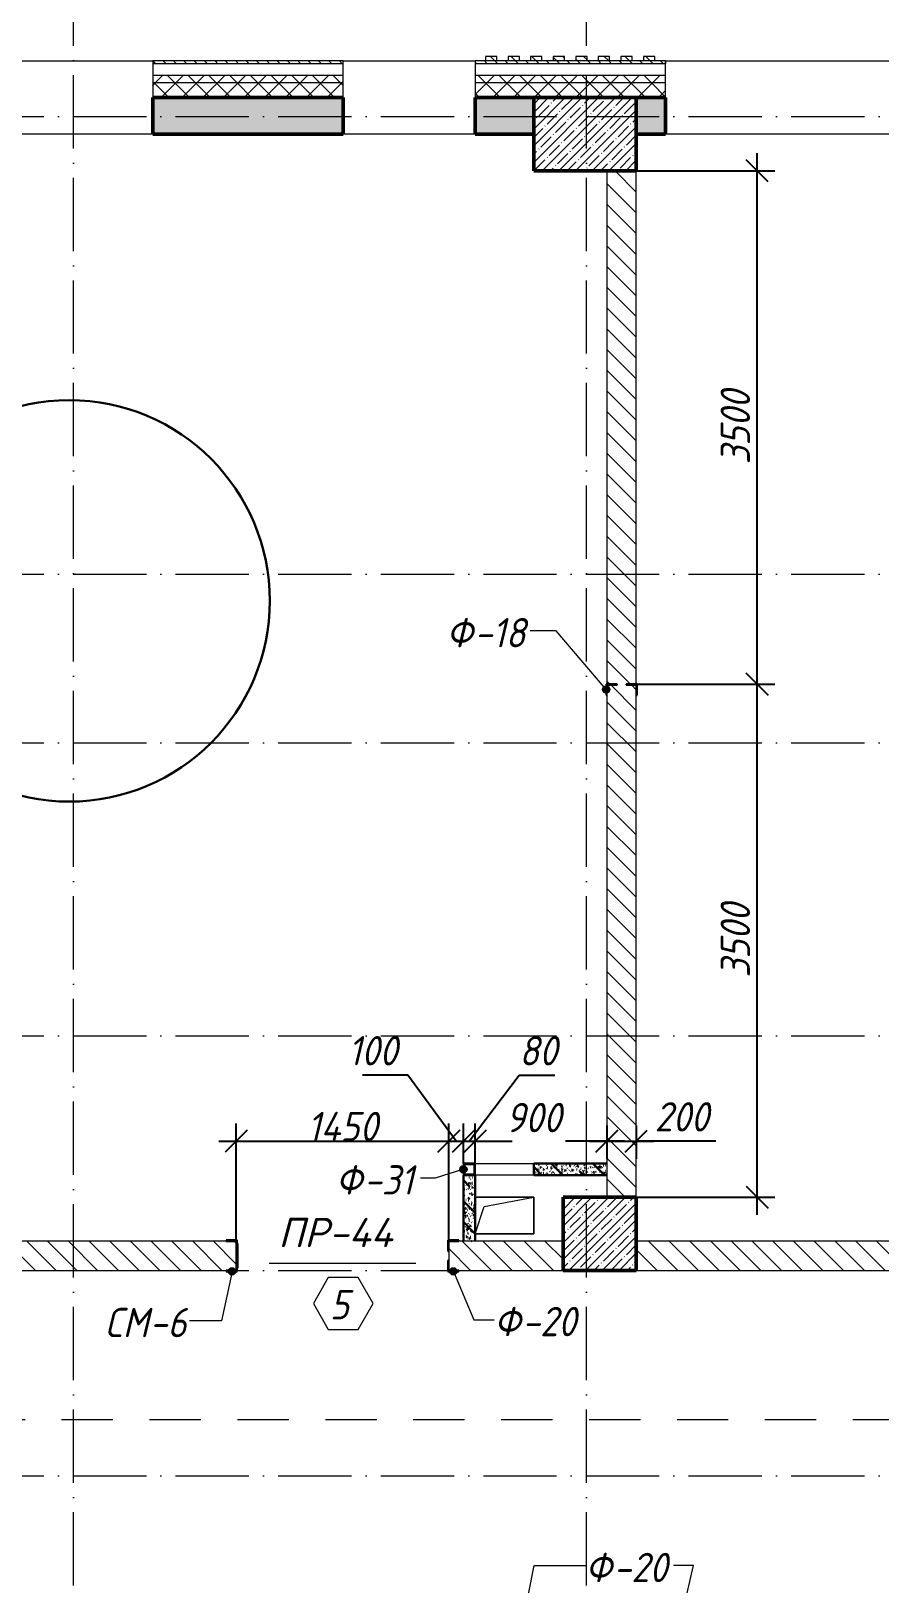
# Model space of a CAD drawing. Header units: millimetres. Extents: x -269418 to 201924, y -5890 to 98643.
# Drawn here: x 106919 to 112713, y 11262 to 21854 of the extents above; entities that cross this region are included whole.
import ezdxf

# ---------------------------------------------------------------- set-up
doc = ezdxf.new("R2010")
doc.units = ezdxf.units.MM
doc.linetypes.add('01 Штриховая _4 мм_', pattern=[600, 350, -250])
doc.linetypes.add('50_200_ШТРИХ_1Т_ш5_п1_п1_', pattern=[700, 500, -100, 0, -100])
for name, color, linetype, lineweight in [('0) ПГП', 1, 'Continuous', 30), ('A-ANNO-DIMS', 7, 'Continuous', 9), ('A-DETL', 7, 'Continuous', 9), ('A-DOOR-IDEN', 7, 'Continuous', 9), ('A-FLOR', 7, 'Continuous', 9), ('A-GENM', 7, 'Continuous', 9), ('A-GENM-1', 7, 'Continuous', 25), ('A-GENM-IDEN', 7, 'Continuous', 9), ('A-WALL', 7, 'Continuous', 5), ('A-WALL-1', 7, 'Continuous', 9), ('A-WALL-3', 7, 'Continuous', 50), ('A-WALL-FNSH-1', 7, 'Continuous', 9), ('A-WALL-PATT-2', 7, 'Continuous', 5), ('G-ANNO-SYMB-1', 7, '01 Штриховая _4 мм_', 9), ('I-WALL', 7, 'Continuous', 5), ('S-COLS', 7, 'Continuous', 9), ('S-COLS-1', 7, 'Continuous', 5), ('S-COLS-2', 7, 'Continuous', 50), ('Оси-1', 7, '50_200_ШТРИХ_1Т_ш5_п1_п1_', 9)]:
    doc.layers.add(name, color=color, linetype=linetype, lineweight=lineweight)
doc.layers.add('A-WALL-FNSH-2', color=7, linetype='Continuous', lineweight=13, true_color=0xce0000)
doc.layers.add('A-WALL-PATT-1', color=7, linetype='Continuous', lineweight=5, true_color=0xce0000)
doc.styles.add('ISOCPEUR_I_2', font='isocpeui.ttf', dxfattribs={"width": 0.9, "height": 200})
doc.styles.add('ISOCPEUR_I_4', font='isocpeui.ttf', dxfattribs={"height": 200})
doc.dimstyles.new('ISO-2_0_0_9К_СРЕДНИЙ', dxfattribs={"dimscale": 304.8, "dimtxt": 199.196235, "dimasz": 0.492126, "dimexe": 0.393701, "dimexo": 0, "dimgap": 0, "dimtad": 1, "dimdec": 0, "dimzin": 0, "dimdsep": 46, "dimtxsty": 'ISOCPEUR_I_2', "dimblk1": 'OBLIQUE', "dimblk2": 'OBLIQUE', "dimsah": 1, "dimcen": 0.09, "dimdle": 0.393701, "dimazin": 0, "dimtfac": 1, "dimtdec": 4, "dimtix": 1, "dimtmove": 2, "dimatfit": 3, "dimfxl": 1, "dimtvp": 1, "dimtolj": 1, "dimtzin": 0, "dimarcsym": 2})
doc.dimstyles.new('ISO-2_0_0_9К_СРЕДНИЙ_1', dxfattribs={"dimscale": 304.8, "dimtxt": 199.196235, "dimasz": 0.492126, "dimexe": 0.393701, "dimexo": 0, "dimgap": 0, "dimtad": 1, "dimdec": 0, "dimzin": 0, "dimdsep": 46, "dimtxsty": 'ISOCPEUR_I_2', "dimblk1": 'OBLIQUE', "dimblk2": 'OBLIQUE', "dimsah": 1, "dimcen": 0.09, "dimdle": 0.393701, "dimazin": 0, "dimtfac": 1, "dimtdec": 4, "dimtix": 1, "dimtmove": 1, "dimatfit": 3, "dimfxl": 1, "dimtvp": 1, "dimtolj": 1, "dimtzin": 0, "dimarcsym": 2})
doc.dimstyles.new('ISO-2_0_0_9К_СРЕДНИЙ_2', dxfattribs={"dimscale": 304.8, "dimtxt": 199.196235, "dimasz": 0.492126, "dimexe": 0.393701, "dimexo": 0, "dimgap": 0, "dimtad": 1, "dimdec": 0, "dimzin": 0, "dimdsep": 46, "dimtxsty": 'ISOCPEUR_I_2', "dimblk1": 'OBLIQUE', "dimblk2": 'OBLIQUE', "dimsah": 1, "dimcen": 0.09, "dimdle": 0.393701, "dimazin": 0, "dimtfac": 1, "dimtdec": 4, "dimtix": 1, "dimtmove": 0, "dimatfit": 3, "dimfxl": 1, "dimtvp": 1, "dimtolj": 1, "dimtzin": 0, "dimarcsym": 2})
doc.dimstyles.new('ISO-2_0_0_9К_СРЕДНИЙ_ФОН', dxfattribs={"dimscale": 304.8, "dimtxt": 199.196235, "dimasz": 0.492126, "dimexe": 0.393701, "dimexo": 0, "dimgap": 0.164042, "dimtad": 1, "dimdec": 0, "dimdsep": 46, "dimtxsty": 'ISOCPEUR_I_2', "dimblk1": 'OBLIQUE', "dimblk2": 'OBLIQUE', "dimsah": 1, "dimcen": 0.09, "dimdle": 0.393701, "dimazin": 0, "dimtfac": 1, "dimtdec": 4, "dimtix": 1, "dimtmove": 0, "dimatfit": 3, "dimfxl": 1, "dimtvp": 1, "dimtfill": 1, "dimtolj": 1, "dimtzin": 0, "dimarcsym": 2})
pattern_1 = [(135, (0, 0), (-70.71068, -70.71068), [])]
pattern_2 = [(135, (0, 0), (-35.35534, -35.35534), [])]
pattern_3 = [(45, (0, 0), (-70.71068, 70.71068), []), (135, (0, 0), (-70.71068, -70.71068), [])]
pattern_4 = [(50, (0, 0), (72.873764, -6.37607), [7.62, -83.82]), (355, (0, 0), (-14.09699, 76.422444), [6.096, -67.056]), (100.451, (6.07, -0.53), (58.776964, 70.04687), [6.476, -71.236]), (46.184, (0, 20.32), (108.43142, -16.817454), [11.43, -125.73]), (96.636, (9.04, 18.92), (94.961, 98.97089), [9.714, -106.854]), (351.184, (0, 20.32), (94.96227, 98.97018), [9.144, -100.584]), (21, (10.16, 15.24), (60.64565, -40.906537), [7.62, -83.82]), (326, (10.16, 15.24), (24.72083, 73.67493), [6.096, -67.056]), (71.451, (15.214, 11.83), (85.36689, 32.768737), [6.476, -71.236]), (37.5, (0, 0), (1.235525, 33.8224325), [3.353, -62.89, 3.353, -64.719, -67.31]), (37.5, (0, 0), (1.235525, 33.8224325), [-134.315, 3.353, -63.957]), (7.5, (0, 0), (26.728146, 40.072549), [3.353, -35.458, 3.353, -61.366, -25.654]), (7.5, (0, 0), (26.728146, 40.072549), [-103.53, 3.353, -22.301]), (327.5, (-22.657, 0), (54.2363175, -2.2921173), [3.353, -22.047, 3.353, -75.895, -105.156]), (327.5, (-22.657, 0), (54.2363175, -2.2921173), [-104.648, 3.353, -101.803]), (317.5, (-32.817, 0), (59.25158, 10.17014), [3.353, -29.667, 3.353, -49.276, -74.676]), (317.5, (-32.817, 0), (59.25158, 10.17014), [-85.649, 3.353, -71.323])]
pattern_5 = [(135, (0, 0), (-142.5612, -142.5612), []), (135, (142.56, 0), (-142.5612, -142.5612), [252.016, -50.403, 3.353, -47.05])]

# ---------------------------------------------------------------- blocks, each defined once
blk = doc.blocks.new('AR_Отверстие прямоугольное _в плите_ - AR_Отверстие прямоугольное _в плите_-24489373-АР1_1_Кладочный план 3 этажа')
at = {"layer": 'A-GENM'}
for p, q in [((200, 125), (-200, 125)), ((-137.5, 62.5), (200, 125)), ((200, -125), (200, 125)), ((-200, -125), (-137.5, 62.5)), ((-200, -125), (200, -125))]:
    blk.add_line(p, q, dxfattribs=at)
blk = doc.blocks.new('Колонна_Несущая_Прямоугольное сечение - Вн_ЖБ_500х500-29565349-АР1_1_Кладочный план 3 этажа')
at = {"layer": 'S-COLS-1'}
h = blk.add_hatch(dxfattribs=at)
h.set_pattern_fill('FP_88', color=256, style=0, pattern_type=2)
h.set_pattern_definition([(45, (-110800, -13650), (-57.024626, 57.024626), []), (45, (-110742.975, -13650), (-57.024626, 57.024626), [100.806, -20.161, 3.353, -16.808])])
h.paths.add_polyline_path([(-250, -250), (250, -250), (250, 250), (-250, 250)], flags=0)
at = {"layer": 'S-COLS-2'}
for p, q in [((250, 250), (-250, 250)), ((-250, 250), (-250, -250)), ((250, -250), (250, 250)), ((-250, -250), (250, -250))]:
    blk.add_line(p, q, dxfattribs=at)
blk = doc.blocks.new('Колонна_Несущая_Прямоугольное сечение - 700х500-V116-АР1_1_Кладочный план 3 этажа')
at = {"layer": 'S-COLS-1'}
h = blk.add_hatch(dxfattribs=at)
h.set_pattern_fill('FP_106', color=256, style=0, pattern_type=2)
h.set_pattern_definition([(45, (-110700, -21150), (-57.024626, 57.024626), []), (45, (-110642.975, -21150), (-57.024626, 57.024626), [100.806, -20.161, 3.353, -16.808])])
h.paths.add_polyline_path([(-350, -250), (350, -250), (350, 250), (-350, 250), (-350, -198)], flags=0)
at = {"layer": 'S-COLS-2'}
for p, q in [((350, 250), (-350, 250)), ((-350, 250), (-350, -250)), ((350, -250), (350, 250)), ((-350, -250), (350, -250))]:
    blk.add_line(p, q, dxfattribs=at)
blk = doc.blocks.new('Фахверк_СКБ_Уголок_Тип 2 - СМ-6_200х2180 h-30007491-АР1_1_Кладочный план 3 этажа')
at = {"layer": 'A-GENM-1'}
for p, q in [((125, 156), (125, 81)), ((200, 156), (125, 156)), ((131, 81), (131, 150)), ((131, 150), (200, 150)), ((200, 150), (200, 156)), ((125, 81), (131, 81)), ((131, 19), (125, 19)), ((125, 19), (125, -56)), ((131, -50), (131, 19)), ((125, -56), (200, -56)), ((200, -50), (131, -50)), ((200, -56), (200, -50))]:
    blk.add_line(p, q, dxfattribs=at)
blk = doc.blocks.new('Стойка_Влож_Полоса боковая - Полоса-27101091-АР1_1_Кладочный план 3 этажа')
at = {"layer": 'A-GENM'}
for p, q in [((-5, 85), (0, 85)), ((-5, -85), (-5, 85)), ((0, 31), (0, -31)), ((0, -85), (-5, -85))]:
    blk.add_line(p, q, dxfattribs=at)
blk = doc.blocks.new('Фахверк_СКБ_Уголок - Ф-20_200х3960 h-28533880-АР1_1_Кладочный план 3 этажа')
at = {"layer": 'A-GENM-1'}
for p, q in [((200, 156), (125, 156)), ((125, 156), (125, 81)), ((131, 81), (131, 150)), ((131, 150), (200, 150)), ((200, 150), (200, 156)), ((125, 81), (131, 81)), ((131, 19), (125, 19)), ((125, 19), (125, -56)), ((131, -50), (131, 19)), ((125, -56), (200, -56)), ((200, -50), (131, -50)), ((200, -56), (200, -50))]:
    blk.add_line(p, q, dxfattribs=at)
blk = doc.blocks.new('Фахверк_СКБ_Уголок - Ф-18_200х3550 h-29129020-АР1_1_Кладочный план 3 этажа')
at = {"layer": 'A-GENM-1'}
for p, q in [((200, 156), (125, 156)), ((125, 156), (125, 81)), ((131, 81), (131, 150)), ((131, 150), (200, 150)), ((200, 150), (200, 156)), ((125, 81), (131, 81)), ((131, 19), (125, 19)), ((125, 19), (125, -56)), ((131, -50), (131, 19)), ((125, -56), (200, -56)), ((200, -50), (131, -50)), ((200, -56), (200, -50))]:
    blk.add_line(p, q, dxfattribs=at)
blk = doc.blocks.new('154_Фахверк_СКБ_Колонна - Ф-31_80х80 _h_3960_-33058802-АР1_1_Кладочный план 3 этажа')
at = {"layer": 'A-GENM-1'}
for p, q in [((205, 40), (125, 40)), ((125, 40), (125, -40)), ((200, 35), (130, 35)), ((130, 35), (130, -35)), ((130, -35), (130, 35)), ((130, 35), (200, 35)), ((200, -35), (200, 35)), ((200, 35), (200, -35)), ((205, -40), (205, 40)), ((125, -40), (205, -40)), ((130, -35), (200, -35)), ((200, -35), (130, -35))]:
    blk.add_line(p, q, dxfattribs=at)
blk = doc.blocks.new('_Oblique')
at = {"color": 0, "linetype": 'ByBlock', "lineweight": -2}
blk.add_line((-0.5, -0.5), (0.5, 0.5), dxfattribs=at)
blk = doc.blocks.new('DIMBLOCK112-АР1_1_Кладочный план 3 этажа')
at = {"layer": 'A-ANNO-DIMS', "color": 0, "lineweight": -2, "transparency": 16777216}
for p, q in [((108320, 13608), (108320, 14402)), ((109770, 13608), (109770, 14402)), ((108200, 14282), (109890, 14282))]:
    blk.add_line(p, q, dxfattribs=at)
at = {"layer": 'Defpoints', "color": 0, "transparency": 16777216}
for p in [(109770, 14282), (108320, 13608), (109770, 13608)]:
    blk.add_point(p, dxfattribs=at)
at = {"layer": 'A-ANNO-DIMS', "color": 0, "lineweight": -2, "transparency": 16777216, "xscale": 150, "yscale": 150, "zscale": 150, "rotation": 180}
blk.add_blockref('_Oblique', (108320, 14282), dxfattribs=at)
at = {"layer": 'A-ANNO-DIMS', "color": 0, "lineweight": -2, "transparency": 16777216, "xscale": 150, "yscale": 150, "zscale": 150}
blk.add_blockref('_Oblique', (109770, 14282), dxfattribs=at)
at = {"layer": 'A-ANNO-DIMS', "color": 0, "transparency": 16777216, "insert": (109045, 14382), "char_height": 200, "width": 579.2, "attachment_point": 5, "style": 'ISOCPEUR_I_2'}
blk.add_mtext('\\A1;1450', dxfattribs=at)
blk = doc.blocks.new('DIMBLOCK113-АР1_1_Кладочный план 3 этажа')
at = {"layer": 'A-ANNO-DIMS', "color": 0, "lineweight": -2, "transparency": 16777216}
for p, q in [((109492, 14733), (109181, 14733)), ((109820, 14282), (109492, 14733)), ((109770, 13608), (109770, 14402)), ((109870, 14130), (109870, 14402)), ((109650, 14282), (109990, 14282))]:
    blk.add_line(p, q, dxfattribs=at)
at = {"layer": 'Defpoints', "color": 0, "transparency": 16777216}
for p in [(109870, 14282), (109870, 14130), (109770, 13608)]:
    blk.add_point(p, dxfattribs=at)
at = {"layer": 'A-ANNO-DIMS', "color": 0, "lineweight": -2, "transparency": 16777216, "xscale": 150, "yscale": 150, "zscale": 150, "rotation": 180}
blk.add_blockref('_Oblique', (109770, 14282), dxfattribs=at)
at = {"layer": 'A-ANNO-DIMS', "color": 0, "lineweight": -2, "transparency": 16777216, "xscale": 150, "yscale": 150, "zscale": 150}
blk.add_blockref('_Oblique', (109870, 14282), dxfattribs=at)
at = {"layer": 'A-ANNO-DIMS', "color": 0, "transparency": 16777216, "insert": (109083, 14999), "char_height": 200, "width": 409.12, "attachment_point": 1, "line_spacing_factor": 1.149209, "style": 'ISOCPEUR_I_2'}
blk.add_mtext('\\A1;100', dxfattribs=at)
blk = doc.blocks.new('DIMBLOCK114-АР1_1_Кладочный план 3 этажа')
at = {"layer": 'A-ANNO-DIMS', "color": 0, "lineweight": -2, "transparency": 16777216}
for p, q in [((109910, 14282), (110251, 14733)), ((110251, 14733), (110495, 14733)), ((109870, 14130), (109870, 14402)), ((109950, 14131), (109950, 14402)), ((109750, 14282), (110070, 14282))]:
    blk.add_line(p, q, dxfattribs=at)
at = {"layer": 'Defpoints', "color": 0, "transparency": 16777216}
for p in [(109950, 14282), (109870, 14130), (109950, 14131)]:
    blk.add_point(p, dxfattribs=at)
at = {"layer": 'A-ANNO-DIMS', "color": 0, "lineweight": -2, "transparency": 16777216, "xscale": 150, "yscale": 150, "zscale": 150, "rotation": 180}
blk.add_blockref('_Oblique', (109870, 14282), dxfattribs=at)
at = {"layer": 'A-ANNO-DIMS', "color": 0, "lineweight": -2, "transparency": 16777216, "xscale": 150, "yscale": 150, "zscale": 150}
blk.add_blockref('_Oblique', (109950, 14282), dxfattribs=at)
at = {"layer": 'A-ANNO-DIMS', "color": 0, "transparency": 16777216, "insert": (110251, 14999), "char_height": 200, "width": 303.39, "attachment_point": 1, "line_spacing_factor": 1.149209, "style": 'ISOCPEUR_I_2'}
blk.add_mtext('\\A1;80', dxfattribs=at)
blk = doc.blocks.new('DIMBLOCK115-АР1_1_Кладочный план 3 этажа')
at = {"layer": 'A-ANNO-DIMS', "color": 0, "lineweight": -2, "transparency": 16777216}
for p, q in [((109950, 14131), (109950, 14402)), ((110850, 14388), (110850, 14162)), ((109830, 14282), (110204, 14282)), ((110970, 14282), (110568, 14282))]:
    blk.add_line(p, q, dxfattribs=at)
at = {"layer": 'Defpoints', "color": 0, "transparency": 16777216}
for p in [(110850, 14388), (110850, 14282), (109950, 14131)]:
    blk.add_point(p, dxfattribs=at)
at = {"layer": 'A-ANNO-DIMS', "color": 0, "lineweight": -2, "transparency": 16777216, "xscale": 150, "yscale": 150, "zscale": 150, "rotation": 180}
blk.add_blockref('_Oblique', (109950, 14282), dxfattribs=at)
at = {"layer": 'A-ANNO-DIMS', "color": 0, "lineweight": -2, "transparency": 16777216, "xscale": 150, "yscale": 150, "zscale": 150}
blk.add_blockref('_Oblique', (110850, 14282), dxfattribs=at)
at = {"layer": 'A-ANNO-DIMS', "color": 0, "transparency": 16777216, "insert": (110159, 14543), "char_height": 200, "width": 455.09, "attachment_point": 1, "line_spacing_factor": 1.149209, "style": 'ISOCPEUR_I_2'}
blk.add_mtext('\\A1;900', dxfattribs=at)
blk = doc.blocks.new('DIMBLOCK116-АР1_1_Кладочный план 3 этажа')
at = {"layer": 'A-ANNO-DIMS', "color": 0, "lineweight": -2, "transparency": 16777216}
for p, q in [((110850, 14388), (110850, 14162)), ((111050, 14388), (111050, 14162)), ((110730, 14282), (111170, 14282)), ((111594, 14282), (111050, 14282))]:
    blk.add_line(p, q, dxfattribs=at)
at = {"layer": 'Defpoints', "color": 0, "transparency": 16777216}
for p in [(110850, 14388), (111050, 14388), (111050, 14282)]:
    blk.add_point(p, dxfattribs=at)
at = {"layer": 'A-ANNO-DIMS', "color": 0, "lineweight": -2, "transparency": 16777216, "xscale": 150, "yscale": 150, "zscale": 150, "rotation": 180}
blk.add_blockref('_Oblique', (110850, 14282), dxfattribs=at)
at = {"layer": 'A-ANNO-DIMS', "color": 0, "lineweight": -2, "transparency": 16777216, "xscale": 150, "yscale": 150, "zscale": 150}
blk.add_blockref('_Oblique', (111050, 14282), dxfattribs=at)
at = {"layer": 'A-ANNO-DIMS', "color": 0, "transparency": 16777216, "insert": (111175, 14548), "char_height": 200, "width": 455.09, "attachment_point": 1, "line_spacing_factor": 1.149209, "style": 'ISOCPEUR_I_2'}
blk.add_mtext('\\A1;200', dxfattribs=at)
blk = doc.blocks.new('AAR_СКБ_Марка_Двери_Перемычка и проем - Марка перемычки и проема-25306769-АР1_1_Кладочный план 3 этажа')
at = {"layer": 'A-DOOR-IDEN'}
for p, q in [((-5, 0), (5, 0)), ((-0.97, -0.98), (-1.99, -2.75)), ((1.07, -0.98), (-0.97, -0.98)), ((2.09, -2.75), (1.07, -0.98)), ((-1.99, -2.75), (-0.97, -4.51)), ((1.07, -4.51), (2.09, -2.75)), ((-0.97, -4.51), (1.07, -4.51))]:
    blk.add_line(p, q, dxfattribs=at)
blk = doc.blocks.new('DIMBLOCK467-АР1_1_Кладочный план 3 этажа')
at = {"layer": 'A-ANNO-DIMS', "color": 0, "lineweight": -2, "transparency": 16777216}
for p, q in [((111876, 13780), (111876, 17520)), ((111056, 17400), (111996, 17400)), ((111050, 13900), (111996, 13900))]:
    blk.add_line(p, q, dxfattribs=at)
at = {"layer": 'Defpoints', "color": 0, "transparency": 16777216}
for p in [(111056, 17400), (111876, 17400), (111050, 13900)]:
    blk.add_point(p, dxfattribs=at)
at = {"layer": 'A-ANNO-DIMS', "color": 0, "lineweight": -2, "transparency": 16777216, "xscale": 150, "yscale": 150, "zscale": 150}
for p, rotation in [((111876, 17400), 90), ((111876, 13900), 270)]:
    blk.add_blockref('_Oblique', p, dxfattribs=dict(at, rotation=rotation))
at = {"layer": 'A-ANNO-DIMS', "color": 0, "transparency": 16777216, "insert": (111726, 15650), "char_height": 200, "width": 606.78, "attachment_point": 5, "rotation": 90, "style": 'ISOCPEUR_I_2', "bg_fill": 3, "box_fill_scale": 1.1, "bg_fill_color": 256, "bg_fill_true_color": 13158600, "bg_fill_transparency": 0}
blk.add_mtext('\\A1;3500', dxfattribs=at)
blk = doc.blocks.new('DIMBLOCK468-АР1_1_Кладочный план 3 этажа')
at = {"layer": 'A-ANNO-DIMS', "color": 0, "lineweight": -2, "transparency": 16777216}
for p, q in [((111876, 17280), (111876, 21020)), ((111050, 20900), (111996, 20900)), ((111056, 17400), (111996, 17400))]:
    blk.add_line(p, q, dxfattribs=at)
at = {"layer": 'Defpoints', "color": 0, "transparency": 16777216}
for p in [(111050, 20900), (111876, 20900), (111056, 17400)]:
    blk.add_point(p, dxfattribs=at)
at = {"layer": 'A-ANNO-DIMS', "color": 0, "lineweight": -2, "transparency": 16777216, "xscale": 150, "yscale": 150, "zscale": 150}
for p, rotation in [((111876, 20900), 90), ((111876, 17400), 270)]:
    blk.add_blockref('_Oblique', p, dxfattribs=dict(at, rotation=rotation))
at = {"layer": 'A-ANNO-DIMS', "color": 0, "transparency": 16777216, "insert": (111726, 19150), "char_height": 200, "width": 606.78, "attachment_point": 5, "rotation": 90, "style": 'ISOCPEUR_I_2', "bg_fill": 3, "box_fill_scale": 1.1, "bg_fill_color": 256, "bg_fill_true_color": 13158600, "bg_fill_transparency": 0}
blk.add_mtext('\\A1;3500', dxfattribs=at)

msp = doc.modelspace()

# ---------------------------------------------------------------- hatches: boundary and pattern name
at = {"layer": '0) ПГП'}
h = msp.add_hatch(dxfattribs=at)
h.set_pattern_fill('FP_6', color=256, style=0, pattern_type=2)
h.set_pattern_definition(pattern_4)
h.paths.add_polyline_path([(110850, 14050), (110850, 14130), (110350, 14130), (110350, 14050)], flags=0)
h = msp.add_hatch(dxfattribs=at)
h.set_pattern_fill('FP_7', color=256, style=0, pattern_type=2)
h.set_pattern_definition(pattern_5)
h.paths.add_polyline_path([(110850, 14050), (110850, 14130), (110350, 14130), (110350, 14050)], flags=0)
h = msp.add_hatch(dxfattribs=at)
h.set_pattern_fill('FP_6', color=256, style=0, pattern_type=2)
h.set_pattern_definition(pattern_4)
h.paths.add_polyline_path([(109945, 13600), (109950, 13600), (109950, 14050), (109870, 14050), (109870, 13600), (109875, 13600)], flags=0)
h = msp.add_hatch(dxfattribs=at)
h.set_pattern_fill('FP_7', color=256, style=0, pattern_type=2)
h.set_pattern_definition(pattern_5)
h.paths.add_polyline_path([(109945, 13600), (109950, 13600), (109950, 14050), (109870, 14050), (109870, 13600), (109875, 13600)], flags=0)
at = {"layer": 'A-GENM-IDEN'}
h = msp.add_hatch(color=256, dxfattribs=at)
edge = h.paths.add_edge_path(flags=0)
edge.add_arc((110844, 17362.5), 25, 0, 360)
h = msp.add_hatch(color=256, dxfattribs=at)
edge = h.paths.add_edge_path(flags=0)
edge.add_arc((109870, 14090), 25, 0, 360)
h = msp.add_hatch(color=256, dxfattribs=at)
edge = h.paths.add_edge_path(flags=0)
edge.add_arc((108291, 13394), 25, 0, 360)
h = msp.add_hatch(color=256, dxfattribs=at)
edge = h.paths.add_edge_path(flags=0)
edge.add_arc((109801.5, 13394), 25, 0, 360)
at = {"layer": 'A-WALL-PATT-1'}
h = msp.add_hatch(dxfattribs=at)
h.set_pattern_fill('FP_1', color=256, style=0, pattern_type=2)
h.set_pattern_definition(pattern_1)
h.paths.add_polyline_path([(111050, 13900), (111050, 17394), (110981, 17394), (110981, 17400), (111050, 17400), (111050, 20900), (110850, 20900), (110850, 17400), (110919, 17400), (110919, 17394), (110850, 17394), (110850, 13900)], flags=0)
h = msp.add_hatch(dxfattribs=at)
h.set_pattern_fill('FP_1', color=256, style=0, pattern_type=2)
h.set_pattern_definition(pattern_1)
h.paths.add_polyline_path([(110550, 13400), (110550, 13600), (109770, 13600), (109770, 13400), (109954.4, 13400)], flags=0)
h.paths.add_polyline_path([(108251, 13400), (108320, 13400), (108320, 13600), (106050, 13600), (106050, 13400), (107246.7, 13400)], flags=0)
h = msp.add_hatch(dxfattribs=at)
h.set_pattern_fill('FP_1', color=256, style=0, pattern_type=2)
h.set_pattern_definition(pattern_1)
h.paths.add_polyline_path([(111050, 13400), (115600, 13400), (115600, 13600), (111050, 13600)], flags=0)
at = {"layer": 'A-WALL-PATT-2'}
h = msp.add_hatch(dxfattribs=at)
h.set_pattern_fill('FP_3', color=256, style=0, pattern_type=2)
h.set_pattern_definition(pattern_2)
h.paths.add_polyline_path([(120785.2, 21630), (125330, 21630), (125330, 21650), (120150.2, 21650), (120150.2, 21630)], flags=0)
h.paths.add_polyline_path([(113550, 21630), (114700.4, 21630), (114700.4, 21650), (113550, 21650)], flags=0)
h.paths.add_polyline_path([(106849.8, 21630), (106850.4, 21630), (106849.8, 21650)], flags=0)
h.paths.add_polyline_path([(104650.2, 21630), (104650.2, 21650), (103450, 21650), (103450, 21630), (104539, 21630)], flags=0)
h.paths.add_polyline_path([(109050.4, 21630), (109050.4, 21650), (107750.4, 21650), (107750.4, 21630)], flags=0)
h.paths.add_polyline_path([(101150, 21630), (101150, 21650), (96590, 21650), (96590, 21630)], flags=0)
h = msp.add_hatch(dxfattribs=at)
h.set_pattern_fill('FP_3', color=256, style=0, pattern_type=2)
h.set_pattern_definition(pattern_2)
h.paths.add_polyline_path([(109950.4, 21630), (111249.8, 21630), (111249.8, 21650), (109950.4, 21650)], flags=0)
h.paths.add_polyline_path([(119250, 21630), (119250, 21650), (117900.4, 21650), (117900.4, 21630), (118077.5, 21630)], flags=0)
h = msp.add_hatch(dxfattribs=at)
h.set_pattern_fill('FP_3', color=256, style=0, pattern_type=2)
h.set_pattern_definition(pattern_2)
h.paths.add_polyline_path([(111099, 21650), (111176, 21650), (111176, 21680), (111099, 21680)], flags=0)
h.paths.add_polyline_path([(110560, 21650), (110560, 21680), (110483, 21680), (110483, 21650)], flags=0)
h.paths.add_polyline_path([(110637, 21650), (110714, 21650), (110714, 21680), (110637, 21680)], flags=0)
h.paths.add_polyline_path([(110252, 21650), (110252, 21680), (110175, 21680), (110175, 21650)], flags=0)
h.paths.add_polyline_path([(110329, 21650), (110406, 21650), (110406, 21680), (110329, 21680)], flags=0)
h.paths.add_polyline_path([(110791, 21650), (110868, 21650), (110868, 21680), (110791, 21680)], flags=0)
h.paths.add_polyline_path([(110021, 21650), (110098, 21650), (110098, 21680), (110021, 21680)], flags=0)
h.paths.add_polyline_path([(110945, 21650), (111022, 21650), (111022, 21680), (110945, 21680)], flags=0)
h = msp.add_hatch(dxfattribs=at)
h.set_pattern_fill('FP_2', color=256, style=0, pattern_type=2)
h.set_pattern_definition(pattern_3)
h.paths.add_polyline_path([(113550, 21500), (114700.4, 21500), (114700.4, 21550), (113550, 21550)], flags=0)
h.paths.add_polyline_path([(125230, 21500), (125230, 21550), (120150.2, 21550), (120150.2, 21500), (125180, 21500)], flags=0)
h.paths.add_polyline_path([(107750.4, 21500), (109050.4, 21500), (109050.4, 21550), (107750.4, 21550)], flags=0)
h.paths.add_polyline_path([(96590, 21500), (101150, 21500), (101150, 21550), (96590, 21550)], flags=0)
h.paths.add_polyline_path([(103450, 21500), (104650.2, 21500), (104650.2, 21550), (103450, 21550)], flags=0)
h = msp.add_hatch(dxfattribs=at)
h.set_pattern_fill('FP_2', color=256, style=0, pattern_type=2)
h.set_pattern_definition(pattern_3)
h.paths.add_polyline_path([(117900.4, 21500), (119250, 21500), (119250, 21550), (117900.4, 21550)], flags=0)
h.paths.add_polyline_path([(111249.8, 21500), (111249.8, 21550), (109950.4, 21550), (109950.4, 21500), (109954.4, 21500)], flags=0)
h = msp.add_hatch(dxfattribs=at)
h.set_pattern_fill('FP_2', color=256, style=0, pattern_type=2)
h.set_pattern_definition(pattern_3)
h.paths.add_polyline_path([(125180, 21400), (125180, 21500), (120150.2, 21500), (120150.2, 21400), (125080, 21400)], flags=0)
h.paths.add_polyline_path([(113550, 21400), (114700.4, 21400), (114700.4, 21500), (113550, 21500)], flags=0)
h.paths.add_polyline_path([(119250, 21400), (119250.2, 21400), (119250, 21500)], flags=0)
h.paths.add_polyline_path([(109050.4, 21400), (109050.4, 21500), (107750.4, 21500), (107750.4, 21400)], flags=0)
h.paths.add_polyline_path([(106849.8, 21400), (106850.4, 21400), (106849.8, 21500)], flags=0)
h.paths.add_polyline_path([(104539, 21400), (104581.2, 21400), (104581.2, 21406), (104650.2, 21406), (104650.2, 21500), (103450, 21500), (103450.5, 21406), (103519, 21405.7), (103519, 21400)], flags=0)
h.paths.add_polyline_path([(100580, 21400), (101081, 21400), (101081, 21406), (101150, 21406), (101150, 21500), (96590, 21500), (96590, 21400)], flags=0)
h = msp.add_hatch(dxfattribs=at)
h.set_pattern_fill('FP_4', color=256, style=0, pattern_type=2)
h.set_pattern_definition([(45, (0, 0), (-57.024626, 57.024626), []), (45, (57.025, 0), (-57.024626, 57.024626), [100.806, -20.161, 3.353, -16.808])])
h.paths.add_polyline_path([(117000.4, 21150), (117000.2, 21400), (116100.4, 21400), (116100.4, 21150), (116723.7, 21150)], flags=0)
h.paths.add_polyline_path([(113550, 21150), (114700.4, 21150), (114700.4, 21400), (113550, 21400)], flags=0)
h.paths.add_polyline_path([(121040, 21150), (121040, 21400), (120850, 21400), (120850, 21150)], flags=0)
h.paths.add_polyline_path([(119250.2, 21150), (119250, 21400), (117900.4, 21400), (117900.4, 21150), (118077.5, 21150)], flags=0)
h.paths.add_polyline_path([(110350, 21150), (110350, 21400), (109950.4, 21400), (109950.4, 21150), (109954.4, 21150)], flags=0)
h.paths.add_polyline_path([(111050, 21150), (111250, 21150), (111249.8, 21400), (111050, 21400), (111050, 21361.6)], flags=0)
h.paths.add_polyline_path([(106850.4, 21150), (106849.8, 21400), (106050, 21400), (106050, 21150)], flags=0)
h.paths.add_polyline_path([(109050.4, 21150), (109050.4, 21400), (107750.4, 21400), (107750.4, 21150)], flags=0)
h = msp.add_hatch(dxfattribs=at)
h.set_pattern_fill('FP_2', color=256, style=0, pattern_type=2)
h.set_pattern_definition(pattern_3)
h.paths.add_polyline_path([(118077.5, 21400), (119250, 21400), (119250, 21500), (117900.4, 21500), (117900.4, 21400)], flags=0)
h.paths.add_polyline_path([(109954.4, 21400), (111249.8, 21400), (111249.8, 21500), (109950.4, 21500), (109950.4, 21400)], flags=0)

# ---------------------------------------------------------------- linework, layer by layer
at = {"color": 1, "lineweight": 30}
msp.add_circle((107179.4, 17967.4), 1369.4, dxfattribs=at)
at = {"layer": '0) ПГП'}
for p, q in [((110850, 14130), (110350, 14130)), ((110350, 14130), (110350, 14050)), ((109870, 14050), (109870, 13600)), ((109950, 13600), (109950, 14050)), ((110350, 14050), (110850, 14050))]:
    msp.add_line(p, q, dxfattribs=at)
at = {"layer": 'A-DETL'}
for p, q in [((109050.4, 21550), (107750.4, 21550)), ((111250, 21550), (109950.4, 21550))]:
    msp.add_line(p, q, dxfattribs=at)
at = {"layer": 'A-FLOR'}
for p, q in [((109950, 13900), (110350, 13900)), ((110350, 13900), (110350, 13650)), ((110350, 13650), (109950, 13650))]:
    msp.add_line(p, q, dxfattribs=at)
at = {"layer": 'A-GENM-IDEN'}
for p, q in [((110503.6, 17762.7), (110325.7, 17762.7)), ((110844, 17362.5), (110503.6, 17762.7)), ((109870, 14090), (109678.2, 14030.3)), ((109678.2, 14030.3), (109577.1, 14030.3)), ((108291, 13394), (108220, 13057.3)), ((109801.5, 13394), (109940.8, 13064.1)), ((108220, 13057.3), (108001.2, 13057.3)), ((109940.8, 13064.1), (110080.1, 13064.1)), ((110198.5, 10606), (110352.4, 11386.7)), ((110352.4, 11386.7), (110702.8, 11386.7)), ((111261.5, 10606), (111439.7, 11386.7)), ((111439.7, 11386.7), (111304.2, 11386.7))]:
    msp.add_line(p, q, dxfattribs=at)
for centre in [(110844, 17362.5), (109870, 14090), (108291, 13394), (109801.5, 13394)]:
    msp.add_circle(centre, 25, dxfattribs=at)
at = {"layer": 'A-WALL'}
for p, q in [((109050.4, 21630), (107750.4, 21630)), ((111250, 21630), (109950.4, 21630)), ((111249.8, 21650), (111249.8, 21630)), ((109050.4, 21500), (107750.4, 21500)), ((111250, 21500), (109950.4, 21500))]:
    msp.add_line(p, q, dxfattribs=at)
at = {"layer": 'A-WALL-1'}
for p, q in [((106850.4, 21650), (107750.4, 21650)), ((107750.4, 21630), (107750.4, 21400)), ((109050.4, 21650), (109950.4, 21650)), ((109050.4, 21400), (109050.4, 21630)), ((109950.4, 21630), (109950.4, 21400)), ((111250, 21400), (111250, 21650)), ((111250, 21650), (113550, 21650))]:
    msp.add_line(p, q, dxfattribs=at)
at = {"layer": 'A-WALL-3'}
for p, q in [((107750.4, 21400), (107750.4, 21150)), ((109050.4, 21400), (107750.4, 21400)), ((109050.4, 21150), (109050.4, 21400)), ((110350, 21400), (109950.4, 21400)), ((109950.4, 21400), (109950.4, 21150)), ((111250, 21400), (111050, 21400)), ((111250, 21150), (111250, 21400)), ((107750.4, 21150), (109050.4, 21150)), ((109950.4, 21150), (110350, 21150)), ((111050, 21150), (111250, 21150))]:
    msp.add_line(p, q, dxfattribs=at)
at = {"layer": 'A-WALL-FNSH-1'}
for p, q in [((109050.4, 21650), (107750.4, 21650)), ((107750.4, 21650), (107750.4, 21630)), ((109050.4, 21630), (109050.4, 21650)), ((111250, 21650), (109950.4, 21650)), ((109950.4, 21650), (109950.4, 21630)), ((110098, 21680), (110021, 21680)), ((110021, 21680), (110021, 21650)), ((110098, 21650), (110098, 21680)), ((110252, 21680), (110175, 21680)), ((110175, 21680), (110175, 21650)), ((110252, 21650), (110252, 21680)), ((110406, 21680), (110329, 21680)), ((110329, 21680), (110329, 21650)), ((110406, 21650), (110406, 21680)), ((110560, 21680), (110483, 21680)), ((110483, 21680), (110483, 21650)), ((110560, 21650), (110560, 21680)), ((110714, 21680), (110637, 21680)), ((110637, 21680), (110637, 21650)), ((110714, 21650), (110714, 21680)), ((110868, 21680), (110791, 21680)), ((110791, 21680), (110791, 21650)), ((110868, 21650), (110868, 21680)), ((111022, 21680), (110945, 21680)), ((110945, 21680), (110945, 21650)), ((111022, 21650), (111022, 21680)), ((111176, 21680), (111099, 21680)), ((111099, 21680), (111099, 21650)), ((111176, 21650), (111176, 21680)), ((111250, 21630), (111250, 21650))]:
    msp.add_line(p, q, dxfattribs=at)
at = {"layer": 'A-WALL-FNSH-2'}
for p, q in [((110850, 20900), (110850, 17400)), ((111050, 17400), (111050, 20900)), ((110850, 17325), (110850, 13900)), ((111050, 13900), (111050, 17325)), ((108251, 13600), (106050, 13600)), ((110550, 13600), (109839, 13600)), ((115600, 13600), (111050, 13600)), ((108320, 13469), (108320, 13531)), ((109770, 13531), (109770, 13469)), ((106050, 13400), (108251, 13400)), ((109839, 13400), (110550, 13400)), ((111050, 13400), (115600, 13400))]:
    msp.add_line(p, q, dxfattribs=at)
at = {"layer": 'G-ANNO-SYMB-1'}
msp.add_line((42928.2, 12383.3), (126805, 12383.3), dxfattribs=at)
at = {"layer": 'I-WALL'}
for p, q in [((107750.4, 21150), (106850.4, 21150)), ((109950.4, 21150), (109050.4, 21150)), ((113550, 21150), (111250, 21150)), ((109950, 14130), (110350, 14130)), ((110350, 14050), (109950, 14050))]:
    msp.add_line(p, q, dxfattribs=at)
at = {"layer": 'Оси-1'}
for p, q in [((107210, -4150), (107210, 28636.9)), ((110710, -4150), (110710, 28636.9)), ((-6210, 21270), (125951.6, 21270)), ((-6210, 18150), (125951.6, 18150)), ((-6210, 17000), (125951.6, 17000)), ((-6210, 15000), (125951.6, 15000)), ((-6210, 13400), (125951.6, 13400)), ((-6210, 12000), (125951.6, 12000))]:
    msp.add_line(p, q, dxfattribs=at)

# ---------------------------------------------------------------- block references
at = {"layer": 'A-DOOR-IDEN', "xscale": 99.99999999999993, "yscale": 99.99999999999993, "zscale": 99.99999999999993}
msp.add_blockref('AAR_СКБ_Марка_Двери_Перемычка и проем - Марка перемычки и проема-25306769-АР1_1_Кладочный план 3 этажа', (109045, 13449.5), dxfattribs=at)
at = {"layer": 'A-GENM'}
msp.add_blockref('AR_Отверстие прямоугольное _в плите_ - AR_Отверстие прямоугольное _в плите_-24489373-АР1_1_Кладочный план 3 этажа', (110150, 13775), dxfattribs=at)
at = {"layer": 'A-GENM', "rotation": 180}
msp.add_blockref('Стойка_Влож_Полоса боковая - Полоса-27101091-АР1_1_Кладочный план 3 этажа', (108326, 13500), dxfattribs=at)
at = {"layer": 'A-GENM-1'}
for name, p, rotation in [('Фахверк_СКБ_Уголок - Ф-18_200х3550 h-29129020-АР1_1_Кладочный план 3 этажа', (110900, 17525), 270), ('Фахверк_СКБ_Уголок_Тип 2 - СМ-6_200х2180 h-30007491-АР1_1_Кладочный план 3 этажа', (108451, 13550), 180)]:
    msp.add_blockref(name, p, dxfattribs=dict(at, rotation=rotation))
for name, p in [('154_Фахверк_СКБ_Колонна - Ф-31_80х80 _h_3960_-33058802-АР1_1_Кладочный план 3 этажа', (109745, 14090)), ('Фахверк_СКБ_Уголок - Ф-20_200х3960 h-28533880-АР1_1_Кладочный план 3 этажа', (109639, 13450))]:
    msp.add_blockref(name, p, dxfattribs=at)
at = {"layer": 'S-COLS'}
for name, p in [('Колонна_Несущая_Прямоугольное сечение - 700х500-V116-АР1_1_Кладочный план 3 этажа', (110700, 21150)), ('Колонна_Несущая_Прямоугольное сечение - Вн_ЖБ_500х500-29565349-АР1_1_Кладочный план 3 этажа', (110800, 13650))]:
    msp.add_blockref(name, p, dxfattribs=at)

# ---------------------------------------------------------------- texts
at = {"layer": 'A-DOOR-IDEN', "insert": (108958.8, 13266.9), "char_height": 200, "width": 158.734, "attachment_point": 1, "style": 'ISOCPEUR_I_2'}
msp.add_mtext('\\fISOCPEUR|b0|i1|c204|p34|;\\W.9;5', dxfattribs=at)
at = {"layer": 'A-GENM-IDEN', "char_height": 200, "attachment_point": 1}
for s, insert, width, style in [('\\fISOCPEUR|b0|i1|c204|p34|;\\W.9;Ф', (109754.4, 17850.3), 230.886, 'ISOCPEUR_I_2'), ('-18', (109944.9, 17850.3), 432.911, 'ISOCPEUR_I_2'), ('\\fISOCPEUR|b0|i1|c204|p34|;\\W.9;Ф', (108999.8, 14117.9), 230.886, 'ISOCPEUR_I_2'), ('-31', (109190.3, 14117.9), 432.911, 'ISOCPEUR_I_2'), ('ПР', (108606.2, 13758.8), 416.877, 'ISOCPEUR_I_4'), ('-44', (108950.2, 13758.8), 593.249, 'ISOCPEUR_I_4'), ('СМ', (107423.8, 13145), 367.975, 'ISOCPEUR_I_2'), ('-6', (107727.4, 13145), 317.468, 'ISOCPEUR_I_2'), ('\\fISOCPEUR|b0|i1|c204|p34|;\\W.9;Ф', (110080.1, 13151.7), 230.886, 'ISOCPEUR_I_2'), ('-20', (110270.6, 13151.7), 476.202, 'ISOCPEUR_I_2'), ('\\fISOCPEUR|b0|i1|c204|p34|;\\W.9;Ф', (110702.8, 11474.3), 230.886, 'ISOCPEUR_I_2'), ('\\fISOCPEUR|b0|i1|c204|p34|;\\W.9;Ф', (110702.8, 11474.3), 230.886, 'ISOCPEUR_I_2'), ('-20', (110893.3, 11474.3), 476.202, 'ISOCPEUR_I_2'), ('-20', (110893.3, 11474.3), 476.202, 'ISOCPEUR_I_2')]:
    msp.add_mtext(s, dxfattribs=dict(at, insert=insert, width=width, style=style))

# ---------------------------------------------------------------- dimensions: what is measured, and where the dimension line sits
at = {"layer": 'A-ANNO-DIMS'}
for base, p1, p2, dimstyle, override, picture, middle in [((109870, 14281.6), (109770, 13608), (109870, 14130), 'ISO-2_0_0_9К_СРЕДНИЙ_1', {"dimpost": '<>', "dimfxl": 531.492239}, 'DIMBLOCK113-АР1_1_Кладочный план 3 этажа', (109492.5, 14732.5)), ((109950, 14281.6), (109870, 14130), (109950, 14131.1), 'ISO-2_0_0_9К_СРЕДНИЙ_1', {"dimpost": '<>', "dimfxl": 80.007602}, 'DIMBLOCK114-АР1_1_Кладочный план 3 этажа', (110251.3, 14732.5)), ((110850, 14281.6), (109950, 14131.1), (110850, 14387.7), 'ISO-2_0_0_9К_СРЕДНИЙ', {"dimpost": '<>', "dimfxl": 935.860228}, 'DIMBLOCK115-АР1_1_Кладочный план 3 этажа', (110386.1, 14409.6)), ((111050, 14281.6), (110850, 14387.7), (111050, 14387.7), 'ISO-2_0_0_9К_СРЕДНИЙ_1', {"dimpost": '<>', "dimfxl": 200}, 'DIMBLOCK116-АР1_1_Кладочный план 3 этажа', (111402.5, 14409.6))]:
    dim = msp.add_linear_dim(base=base, p1=p1, p2=p2, dimstyle=dimstyle, override=override, dxfattribs=at)
    dim.commit()
    dim.dimension.update_dxf_attribs({"geometry": picture, "text_midpoint": middle, "dimtype": 160})
dim = msp.add_linear_dim(base=(109770, 14281.6), p1=(108320, 13608), p2=(109770, 13608), dimstyle='ISO-2_0_0_9К_СРЕДНИЙ_2', override={"dimpost": '<>', "dimfxl": 1450}, dxfattribs=at)
dim.commit()
dim.dimension.update_dxf_attribs({"geometry": 'DIMBLOCK112-АР1_1_Кладочный план 3 этажа', "text_midpoint": (109045, 14381.6)})

# ---------------------------------------------------------------- next in the draw order: dimensions: what is measured, and where the dimension line sits
dim = msp.add_linear_dim(base=(111875.9, 17400), p1=(111050, 13900), p2=(111056, 17400), angle=90, dimstyle='ISO-2_0_0_9К_СРЕДНИЙ_ФОН', override={"dimpost": '<>', "dimfxl": 3500.005143}, dxfattribs=at)
dim.commit()
dim.dimension.update_dxf_attribs({"geometry": 'DIMBLOCK467-АР1_1_Кладочный план 3 этажа', "text_midpoint": (111725.9, 15650)})

# ---------------------------------------------------------------- next in the draw order: dimensions: what is measured, and where the dimension line sits
dim = msp.add_linear_dim(base=(111875.9, 20900), p1=(111056, 17400), p2=(111050, 20900), angle=90, dimstyle='ISO-2_0_0_9К_СРЕДНИЙ_ФОН', override={"dimpost": '<>', "dimfxl": 3500.005143}, dxfattribs=at)
dim.commit()
dim.dimension.update_dxf_attribs({"geometry": 'DIMBLOCK468-АР1_1_Кладочный план 3 этажа', "text_midpoint": (111725.9, 19150)})

doc.saveas('drawing.dxf')
